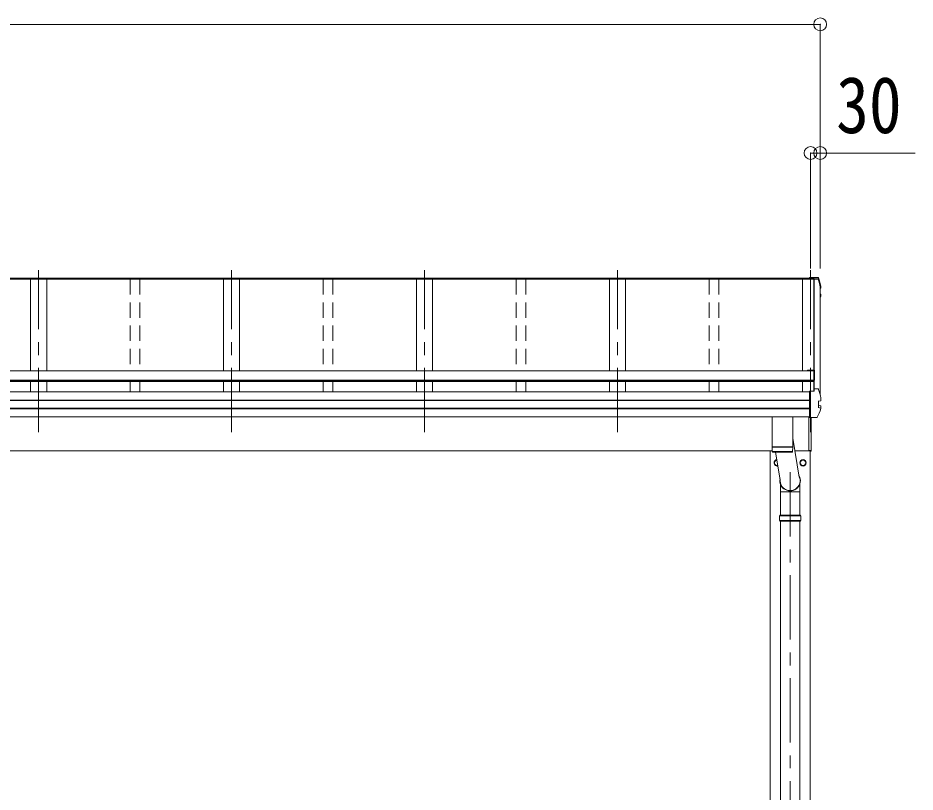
# Model space of a CAD drawing. Units: millimetres at full size, sheet at 1:40; details may follow other scales. Extents: x -11243 to 11243, y -7760 to 7760.
# Drawn here: x -4111 to -1322, y -2671 to -265 of the extents above; entities that cross this region are included whole.
import ezdxf
from ezdxf.enums import TextEntityAlignment as Align

# ---------------------------------------------------------------- set-up
doc = ezdxf.new("R2010")
doc.units = ezdxf.units.MM
doc.header["$LTSCALE"] = 40
doc.header["$PDMODE"] = 32
doc.header["$PDSIZE"] = 40
doc.linetypes.add('CHAIN1', pattern=[8, 5, -1, 1, -1])
doc.linetypes.add('DASHED1', pattern=[1.8, 1.2, -0.6])
doc.layers.add('0-3_ELV2', color=7, linetype='Continuous', lineweight=9)
doc.layers.add('0-6_OTH_LINE', color=6, linetype='Continuous', lineweight=9)
doc.styles.add('ＭＳ ゴシック', font='')
doc.styles.get('ＭＳ ゴシック').set_extended_font_data('MS Gothic')

msp = doc.modelspace()

# ---------------------------------------------------------------- linework, layer by layer
at = {"layer": '0-3_ELV2', "color": 6}
for p, q in [((-1617.03, -285.22), (-1617.03, -1044.22)), ((-1647.03, -685.22), (-1647.03, -1044.22)), ((-1617.03, -685.22), (-1617.03, -1044.22)), ((-1322.15, -685.22), (-1617.03, -685.22))]:
    msp.add_line(p, q, dxfattribs=at)
at = {"layer": '0-3_ELV2', "color": 5, "linetype": 'CHAIN1'}
for p, q in [((-4047.03, -1553.05), (-4047.03, -1048.87)), ((-3447.03, -1553.05), (-3447.03, -1048.87)), ((-2847.03, -1553.05), (-2847.03, -1048.87)), ((-2247.03, -1553.05), (-2247.03, -1048.87)), ((-1647.03, -1553.05), (-1647.03, -1048.87)), ((-1710.53, -5077.57), (-1710.53, -1642.02))]:
    msp.add_line(p, q, dxfattribs=at)
at = {"layer": '0-3_ELV2', "color": 4}
for p, q in [((-1647.03, -1076.49), (-7047.03, -1076.49)), ((-1647.03, -1077.39), (-7047.03, -1077.39)), ((-1650.03, -1074.22), (-7044.03, -1074.22)), ((-4072.03, -1077.31), (-4072.03, -1361.58)), ((-4022.03, -1077.31), (-4022.03, -1361.58)), ((-3472.03, -1077.31), (-3472.03, -1361.58)), ((-3422.03, -1077.31), (-3422.03, -1361.58)), ((-2872.03, -1077.31), (-2872.03, -1361.58)), ((-2822.03, -1077.31), (-2822.03, -1361.58)), ((-2272.03, -1077.31), (-2272.03, -1361.58)), ((-2222.03, -1077.31), (-2222.03, -1361.58)), ((-1672.03, -1077.31), (-1672.03, -1361.58)), ((-1672.03, -1077.4), (-1623.59, -1077.4)), ((-1625.02, -1072.14), (-1650.03, -1072.14)), ((-1650.03, -1076.49), (-1650.03, -1072.14)), ((-1650.03, -1074.67), (-1635.83, -1074.67)), ((-1647.03, -1077.16), (-1636.21, -1077.16)), ((-1636.73, -1077.4), (-1636.73, -1424.69)), ((-1635.83, -1074.67), (-1636.21, -1077.16)), ((-1636.13, -1077.4), (-1636.13, -1420.74)), ((-1635.83, -1075.75), (-1636.05, -1077.25)), ((-1636.05, -1077.25), (-1636.05, -1076.9)), ((-1636.05, -1077.25), (-1623.63, -1077.25)), ((-1635.83, -1075.75), (-1635.83, -1074.67)), ((-1623.78, -1075.75), (-1635.83, -1075.75)), ((-1625.02, -1072.14), (-1625.02, -1072.14)), ((-1625.02, -1072.14), (-1625.02, -1072.14)), ((-1617.03, -1100.76), (-1617.03, -1437.54)), ((-1617.03, -1103.71), (-1616.34, -1103.58)), ((-1617.03, -1104.06), (-1616.26, -1103.91)), ((-1615.77, -1105.34), (-1617.03, -1105.59)), ((-1614.71, -1104.07), (-1614.71, -1100.02)), ((-1617.03, -1123.47), (-1616.2, -1123.57)), ((-1617.03, -1127.56), (-1615.66, -1127.83)), ((-1617.03, -1129.09), (-1616.19, -1129.25)), ((-1616.19, -1123.58), (-1616.2, -1123.57)), ((-1614.61, -1129.1), (-1614.61, -1125.04)), ((-1636.93, -1361.71), (-7057.13, -1361.71)), ((-1656.93, -1359.55), (-1636.93, -1359.55)), ((-1656.93, -1359.55), (-1656.93, -1361.71)), ((-1656.93, -1361.09), (-1636.93, -1361.09)), ((-1636.93, -1395.6), (-1636.93, -1361.09)), ((-1634.93, -1361.55), (-1634.93, -1391.01)), ((-1636.93, -1390.74), (-7057.13, -1390.74)), ((-1636.93, -1392.48), (-7057.13, -1392.48)), ((-1636.93, -1391.01), (-1634.93, -1391.01)), ((-1636.93, -1395.6), (-7057.13, -1395.6)), ((-4072.03, -1395.6), (-4072.03, -1427.22)), ((-4022.03, -1395.6), (-4022.03, -1427.22)), ((-3472.03, -1395.6), (-3472.03, -1427.22)), ((-3422.03, -1395.6), (-3422.03, -1427.22)), ((-2872.03, -1395.6), (-2872.03, -1427.22)), ((-2822.03, -1395.6), (-2822.03, -1427.22)), ((-2272.03, -1395.6), (-2272.03, -1427.22)), ((-2222.03, -1395.6), (-2222.03, -1427.22)), ((-1672.03, -1395.6), (-1672.03, -1427.08)), ((-1636.78, -1425.04), (-1636.05, -1420.26)), ((-1636.76, -1425.04), (-1636.21, -1421.36)), ((-1636.21, -1425.04), (-1636.21, -1421.36)), ((-1636.05, -1419.91), (-1635.83, -1418.41)), ((-1636.05, -1419.91), (-1636.05, -1420.26)), ((-1623.78, -1418.41), (-1635.83, -1418.41)), ((-1650.03, -1427.22), (-7044.03, -1427.22)), ((-1650.03, -1425.36), (-1650.03, -1425.04)), ((-1650.03, -1426.66), (-1650.03, -1425.36)), ((-1650.03, -1506.59), (-1650.03, -1426.66)), ((-1614.71, -1454.11), (-1614.71, -1446.73)), ((-1650.03, -1453.74), (-7044.03, -1453.74)), ((-1650.03, -1454.63), (-7044.03, -1454.63)), ((-1650.03, -1477.86), (-7044.03, -1477.86)), ((-1622.6, -1456.36), (-1616.34, -1455.59)), ((-1622.6, -1456.36), (-1622.6, -1456.36)), ((-1616.2, -1477.87), (-1622.6, -1476.18)), ((-1622.6, -1476.18), (-1622.6, -1476.18)), ((-1622.03, -1456.49), (-1622.03, -1475.71)), ((-1615.66, -1470.49), (-1621.62, -1469.33)), ((-1616.34, -1455.59), (-1616.34, -1455.59)), ((-1616.2, -1477.87), (-1616.19, -1477.87)), ((-1614.61, -1479.16), (-1614.61, -1471.76)), ((-1650.03, -1479.78), (-7044.03, -1479.78)), ((-1650.03, -1504.82), (-7044.03, -1504.82)), ((-1652.03, -1504.82), (-1652.03, -1609.65)), ((-1650.03, -1507.46), (-1650.03, -1506.59)), ((-1650.03, -1507.46), (-1629.38, -1507.46)), ((-1645.53, -1612.05), (-1645.53, -1507.46)), ((-1645.03, -1611.65), (-1645.03, -1507.46)), ((-1766.32, -1611.05), (-7047.03, -1611.05)), ((-1773.03, -4911.05), (-1773.03, -1611.05)), ((-1647.03, -1611.05), (-1695.8, -1611.05)), ((-1647.03, -1609.65), (-1652.03, -1609.65)), ((-1648.03, -1611.05), (-1648.03, -4911.05)), ((-1647.03, -1612.15), (-1647.03, -1609.65)), ((-1645.53, -1612.05), (-1645.53, -1612.05)), ((-1645.53, -1612.05), (-1645.52, -1612.11)), ((-1759.12, -1647.8), (-1759.02, -1647.8)), ((-1759.12, -1648.3), (-1759.02, -1648.3)), ((-1679.12, -1647.8), (-1679.02, -1647.8)), ((-1679.12, -1648.3), (-1679.02, -1648.3))]:
    msp.add_line(p, q, dxfattribs=at)
at = {"layer": '0-3_ELV2', "color": 4, "linetype": 'DASHED1'}
for p, q in [((-3762.03, -1077.31), (-3762.03, -1361.71)), ((-3732.03, -1077.31), (-3732.03, -1361.71)), ((-3162.03, -1077.31), (-3162.03, -1361.71)), ((-3132.03, -1077.31), (-3132.03, -1361.71)), ((-2562.03, -1077.31), (-2562.03, -1361.71)), ((-2532.03, -1077.31), (-2532.03, -1361.71)), ((-1962.03, -1077.31), (-1962.03, -1361.71)), ((-1932.03, -1077.31), (-1932.03, -1361.71)), ((-3762.03, -1395.6), (-3762.03, -1427.22)), ((-3732.03, -1395.6), (-3732.03, -1427.22)), ((-3162.03, -1395.6), (-3162.03, -1427.22)), ((-3132.03, -1395.6), (-3132.03, -1427.22)), ((-2562.03, -1395.6), (-2562.03, -1427.22)), ((-2532.03, -1395.6), (-2532.03, -1427.22)), ((-1962.03, -1395.6), (-1962.03, -1427.22)), ((-1932.03, -1395.6), (-1932.03, -1427.22))]:
    msp.add_line(p, q, dxfattribs=at)
at = {"layer": '0-3_ELV2'}
for p, q in [((-1766.53, -1598.36), (-1766.53, -1504.82)), ((-1702.53, -1504.82), (-1702.53, -1598.36)), ((-1702.53, -1571.17), (-1682.09, -1692.22)), ((-1766.53, -1598.36), (-1702.53, -1598.36)), ((-1766.53, -1599.36), (-1702.53, -1599.36)), ((-1766.3, -1612.41), (-1766.53, -1599.36)), ((-1702.75, -1612.36), (-1766.3, -1612.36)), ((-1763.3, -1615.36), (-1705.76, -1615.36)), ((-1762.03, -1598.36), (-1762.01, -1599.36)), ((-1741.17, -1700.83), (-1756.24, -1615.36)), ((-1707.03, -1598.36), (-1707.04, -1599.36)), ((-1702.53, -1599.36), (-1702.75, -1612.41)), ((-1680.38, -1737.77), (-1680.38, -1713.97)), ((-1740.38, -1811.05), (-1740.38, -1737.77)), ((-1713.21, -1738.11), (-1714.34, -1735)), ((-1707.61, -1737.48), (-1713.44, -1737.48)), ((-1707.84, -1738.11), (-1713.21, -1738.11)), ((-1707.84, -1738.11), (-1706.71, -1735)), ((-1680.38, -1737.77), (-1707.72, -1737.77)), ((-1680.68, -1811.05), (-1680.68, -1737.77)), ((-1743.53, -1813.05), (-1742.53, -1811.05)), ((-1742.53, -1811.05), (-1678.53, -1811.05)), ((-1677.53, -1813.05), (-1678.53, -1811.05)), ((-1743.53, -1813.05), (-1677.53, -1813.05)), ((-1743.53, -1827.05), (-1743.53, -1813.05)), ((-1743.53, -1827.05), (-1677.53, -1827.05)), ((-1743.53, -1827.05), (-1742.53, -1829.05)), ((-1678.53, -1829.05), (-1742.53, -1829.05)), ((-1740.38, -2941.05), (-1740.38, -1829.05)), ((-1680.68, -2941.05), (-1680.68, -1829.05)), ((-1677.53, -1827.05), (-1678.53, -1829.05)), ((-1677.53, -1827.05), (-1677.53, -1813.05))]:
    msp.add_line(p, q, dxfattribs=at)
at = {"layer": '0-3_ELV2', "color": 4}
for points in [[(-1650.03, -1076.17), (-1647.03, -1076.17), (-1647.03, -1077.16)], [(-1622.16, -1073.41), (-1622.29, -1073.12), (-1622.46, -1072.85), (-1622.68, -1072.63), (-1622.93, -1072.45), (-1623.21, -1072.31), (-1623.47, -1072.24), (-1623.71, -1072.2), (-1623.94, -1072.17), (-1624.2, -1072.15), (-1624.48, -1072.14), (-1624.79, -1072.14), (-1625.1, -1072.14)], [(-1614.75, -1099.71), (-1617.07, -1090.86), (-1619.53, -1082.09), (-1622.16, -1073.43)], [(-1614.75, -1099.71), (-1614.71, -1099.97), (-1614.71, -1100.02)], [(-1617.03, -1135.3), (-1616.11, -1133.07), (-1614.7, -1129.58)], [(-1650.03, -1425.04), (-1635.83, -1425.04), (-1635.83, -1418.41)], [(-1614.75, -1446.42), (-1614.71, -1446.68), (-1614.71, -1446.73)], [(-1622.6, -1456.36), (-1622.68, -1456.39), (-1622.75, -1456.44), (-1622.82, -1456.51), (-1622.86, -1456.61), (-1622.89, -1456.72), (-1622.9, -1456.84)], [(-1622.6, -1476.18), (-1622.68, -1476.14), (-1622.75, -1476.08), (-1622.82, -1475.99), (-1622.86, -1475.89), (-1622.89, -1475.78), (-1622.9, -1475.66)], [(-1622.03, -1456.49), (-1622.01, -1456.38), (-1621.98, -1456.28)], [(-1616.34, -1455.59), (-1616.11, -1455.51), (-1615.91, -1455.37), (-1615.74, -1455.15), (-1615.62, -1454.88), (-1615.55, -1454.57), (-1615.54, -1454.24), (-1615.59, -1453.91)], [(-1616.26, -1455.57), (-1615.98, -1455.5), (-1615.74, -1455.42), (-1615.5, -1455.32), (-1615.22, -1455.15), (-1614.96, -1454.88), (-1614.78, -1454.54), (-1614.73, -1454.15)], [(-1615.51, -1479.85), (-1615.42, -1479.52), (-1615.39, -1479.16), (-1615.44, -1478.81), (-1615.55, -1478.47), (-1615.72, -1478.19), (-1615.94, -1477.99), (-1616.19, -1477.87)], [(-1614.71, -1454.15), (-1614.71, -1454.06), (-1614.75, -1453.8)], [(-1614.7, -1479.64), (-1617.56, -1486.45), (-1620.51, -1493.18), (-1623.54, -1499.83), (-1626.67, -1506.4)], [(-1614.72, -1479.65), (-1614.64, -1479.49), (-1614.61, -1479.32), (-1614.61, -1479.14)], [(-1629.36, -1507.46), (-1628.98, -1507.46), (-1628.63, -1507.44), (-1628.32, -1507.42), (-1628.04, -1507.39), (-1627.73, -1507.32), (-1627.4, -1507.18), (-1627.09, -1506.96), (-1626.83, -1506.68), (-1626.65, -1506.35)], [(-1645.52, -1612.15), (-1645.53, -1612.15), (-1647.03, -1612.15)], [(-1645.52, -1612.11), (-1645.52, -1612.15), (-1645.52, -1612.15)], [(-1748.91, -1656.93), (-1750.53, -1657.87), (-1759.03, -1652.96), (-1759.03, -1643.14), (-1752.05, -1639.12)]]:
    msp.add_lwpolyline(points, dxfattribs=at)
msp.add_lwpolyline([(-1670.53, -1638.24), (-1662.03, -1643.14), (-1662.03, -1652.96), (-1670.53, -1657.87), (-1679.03, -1652.96), (-1679.03, -1643.14)], close=True, dxfattribs=at)
at = {"layer": '0-3_ELV2'}
msp.add_lwpolyline([(-1713.33, -1737.77), (-1740.68, -1737.77), (-1740.68, -1713.97)], dxfattribs=at)
at = {"layer": '0-3_ELV2', "color": 4}
for radius in [10, 8.5]:
    msp.add_circle((-1670.53, -1648.05), radius, dxfattribs=at)
for centre, radius, start, end in [((-1623.78, -1077.45), 1.7, 17.09071, 90.04324), ((-2100.04, -1223.42), 498.32, 13.87531, 17.05651), ((-2100.03, -1223.42), 499.82, 13.85121, 17.03953), ((-1616.01, -1104.07), 1.3, 280.89642, 13.7954), ((-2079.35, -944.19), 498.64, 337.99835, 338.21754), ((-2079.35, -944.54), 498.64, 337.99835, 338.25759), ((-1615.91, -1129.1), 1.3, 338.33785, 79.1132), ((-1615.91, -1125.04), 1.3, 0.0377, 79.0995), ((-1636.93, -1361.55), 2, 0, 90), ((-1623.78, -1420.11), 1.7, 17.09071, 90.04324), ((-2100.03, -1566.08), 499.82, 13.85121, 17.03953), ((-1621.53, -1468.84), 0.499, 180.05239, 259.08482), ((-1615.91, -1471.76), 1.3, 0.0377, 79.0995), ((-1645.53, -1611.65), 0.5, 270.5, 0), ((-1657.67, -1596.98), 12.15, 359.0404, 0.9596), ((-1750.53, -1648.05), 10, 99.72185, 280.27854), ((-1750.53, -1648.05), 8.5, 99.67273, 280.32766), ((-1750.53, -1648.05), 8.6, 111.25399, 128.74601), ((-1670.53, -1648.05), 8.6, 111.25399, 128.74601), ((-1670.53, -1648.05), 8.6, 51.25399, 68.74601), ((-1750.53, -1648.05), 8.6, 171.25399, 178.33419), ((-1750.53, -1648.05), 8.6, 181.66581, 188.74601), ((-1750.53, -1648.05), 8.6, 231.25399, 248.74601), ((-1670.53, -1648.05), 8.6, 171.25399, 178.33419), ((-1670.53, -1648.05), 8.6, 181.66581, 188.74601), ((-1670.53, -1648.05), 8.6, 231.25399, 248.74601), ((-1670.53, -1648.05), 8.6, 291.25399, 308.74601), ((-1670.53, -1648.05), 8.6, 351.25399, 8.74601)]:
    msp.add_arc(centre, radius, start, end, dxfattribs=at)
at = {"layer": '0-3_ELV2'}
for centre, start, end in [((-1763.3, -1612.36), 181, 270), ((-1705.75, -1612.36), 269.95168, 359)]:
    msp.add_arc(centre, 3, start, end, dxfattribs=at)
for major_axis, ratio, start_param, end_param in [((31.85, 0), 0.984694, 2.9335503, 6.7858594), ((30.8, 0), 0.983336, 3.0411421, 6.6778673)]:
    msp.add_ellipse((-1710.53, -1703.86), major_axis=major_axis, ratio=ratio, start_param=start_param, end_param=end_param, dxfattribs=at)
at = {"layer": '0-3_ELV2', "color": 6}
for p in [(-1617.03, -285.22), (-1647.03, -685.22), (-1617.03, -685.22)]:
    msp.add_point(p, dxfattribs=at)
at = {"layer": '0-6_OTH_LINE'}
for p, q in [((-7077.03, -285.22), (-1617.03, -285.22)), ((-1617.03, -685.22), (-1647.03, -685.22))]:
    msp.add_line(p, q, dxfattribs=at)

# ---------------------------------------------------------------- texts
at = {"layer": '0-3_ELV2', "style": 'ＭＳ ゴシック', "width": 0.85}
msp.add_text('30', height=176, dxfattribs=at).set_placement((-1567.33, -676), align=Align.BOTTOM_LEFT)

doc.saveas('drawing.dxf')
